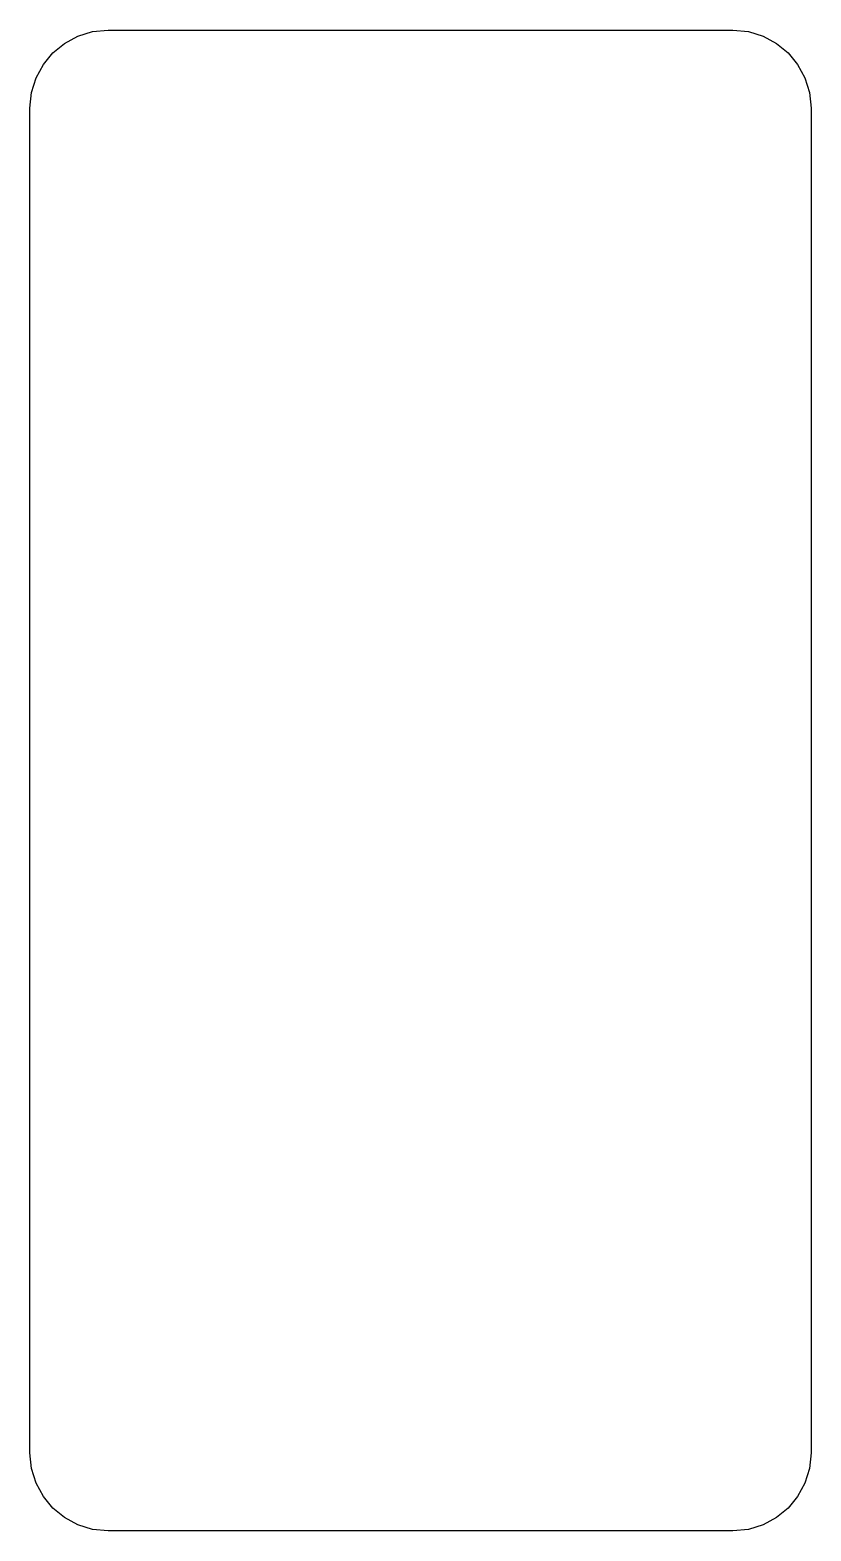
# Model space of a CAD drawing. Extents: x -14.8 to 5.2, y 6.1 to 44.5.
import ezdxf

# ---------------------------------------------------------------- set-up
doc = ezdxf.new("R2010")
doc.units = 0
doc.layers.add('LAYER_1', color=7, linetype='CONTINUOUS')

msp = doc.modelspace()

# ---------------------------------------------------------------- linework, layer by layer
at = {"layer": 'LAYER_1', "color": 250}
msp.add_lwpolyline([(-12.7546, 44.486), (3.2454, 44.486), (3.6476, 44.4452), (4.0226, 44.3284), (4.3623, 44.1436), (4.6585, 43.8991), (4.903, 43.6029), (5.0878, 43.2632), (5.2046, 42.8882), (5.2454, 42.486), (5.2454, 8.086), (5.2046, 7.6838), (5.0878, 7.3088), (4.903, 6.9691), (4.6585, 6.6729), (4.3623, 6.4284), (4.0226, 6.2436), (3.6476, 6.1268), (3.2454, 6.086), (-12.7546, 6.086), (-13.1568, 6.1268), (-13.5318, 6.2436), (-13.8715, 6.4284), (-14.1677, 6.6729), (-14.4122, 6.9691), (-14.597, 7.3088), (-14.7138, 7.6838), (-14.7546, 8.086), (-14.7546, 42.486), (-14.7138, 42.8882), (-14.597, 43.2632), (-14.4122, 43.6029), (-14.1677, 43.8991), (-13.8715, 44.1436), (-13.5318, 44.3284), (-13.1568, 44.4452), (-12.7546, 44.486)], close=True, dxfattribs=at)

doc.saveas('drawing.dxf')
